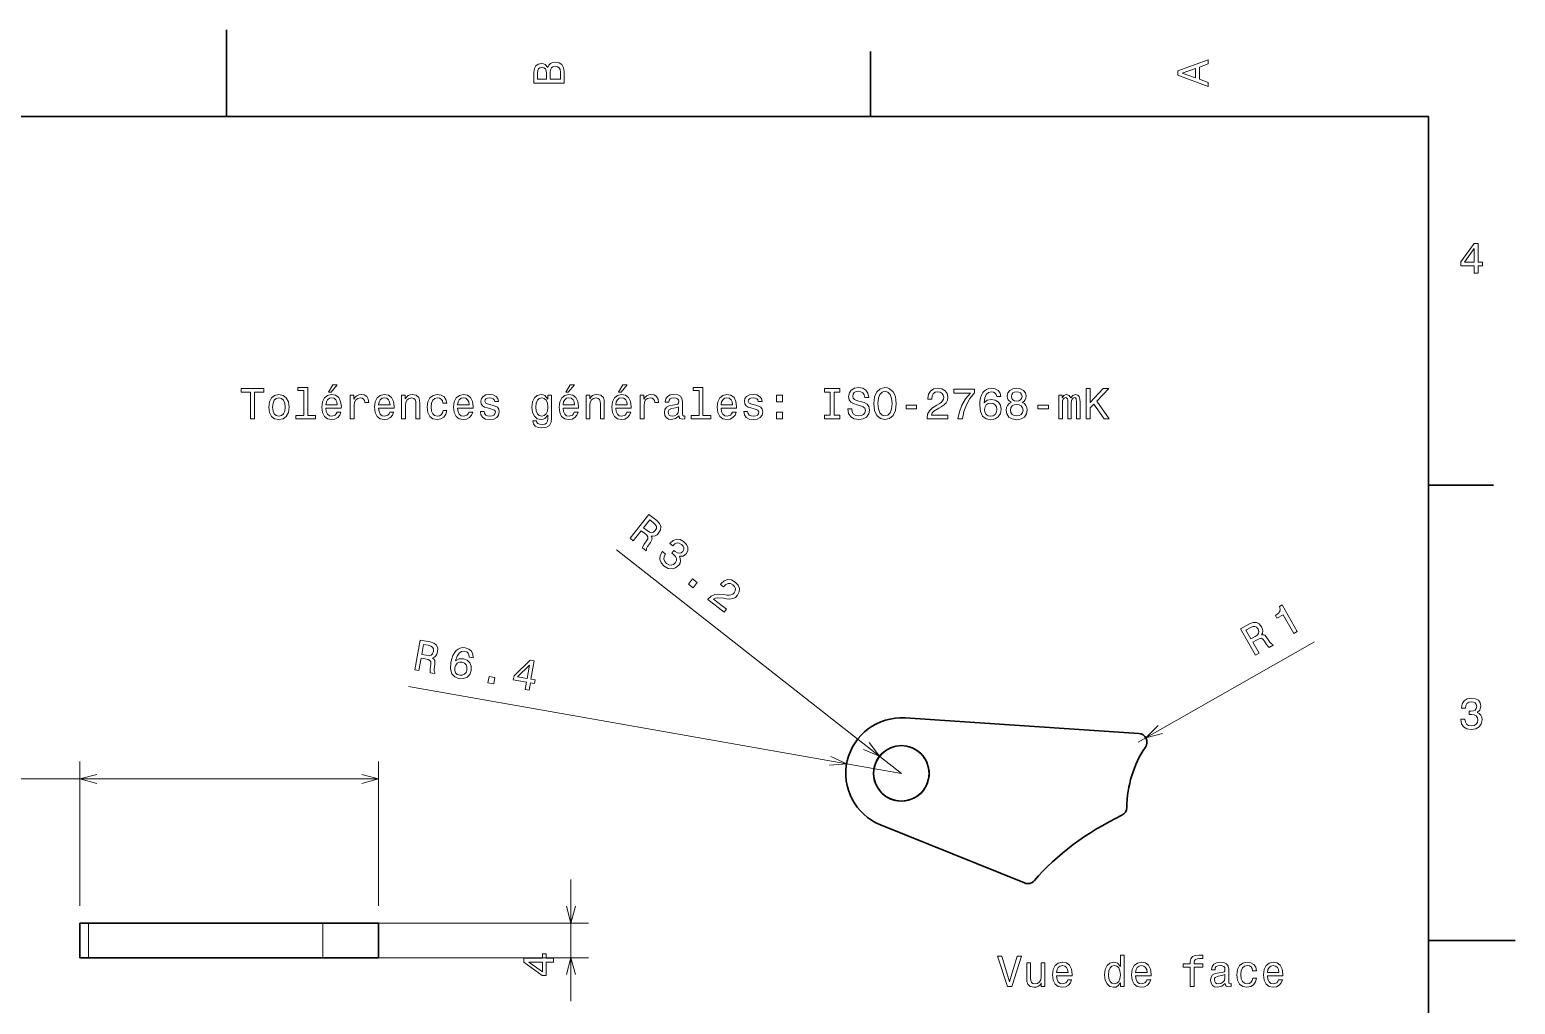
# Model space of a CAD drawing. Extents: x 0 to 297, y 0 to 210.
# Drawn here: x 125.8 to 297, y 97.6 to 210 of the extents above; entities that cross this region are included whole.
import ezdxf

# ---------------------------------------------------------------- set-up
doc = ezdxf.new("R2010")
doc.units = 0

msp = doc.modelspace()

# ---------------------------------------------------------------- linework, layer by layer
at = {"color": 7, "lineweight": 35, "ltscale": 0.25}
for p, q in [((148.5, 200), (148.5, 210)), ((287, 105), (297, 105))]:
    msp.add_line(p, q, dxfattribs=at)
at = {"color": 7, "lineweight": 35, "ltscale": 0.1875}
for p, q in [((222.699997, 200), (222.699997, 207.5)), ((287, 157.5), (294.5, 157.5))]:
    msp.add_line(p, q, dxfattribs=at)
at = {"color": 7, "lineweight": 35}
for p, q in [((287, 200), (10, 200)), ((287, 10), (287, 200)), ((226.696411, 130.651611), (253.634521, 128.862)), ((159.633057, 107.013992), (132.635498, 107.013992)), ((159.633057, 103.013992), (132.635498, 103.013992))]:
    msp.add_line(p, q, dxfattribs=at)
at = {"color": 7, "lineweight": 13}
for p, q in [((226.272095, 124.265686), (193.464844, 150.04425)), ((253.568237, 127.864197), (273.873291, 139.449158)), ((226.272095, 124.265686), (169.480347, 134.288208)), ((107.823242, 123.625061), (166.033081, 123.625061)), ((161.633057, 107.013992), (190.20813, 107.013992)), ((161.633057, 103.013992), (190.20813, 103.013992))]:
    msp.add_line(p, q, dxfattribs=at)
at = {"color": 7, "lineweight": 13, "ltscale": 0.415277}
for p, q in [((131.635498, 109.013992), (131.635498, 125.625061)), ((166.033081, 109.013992), (166.033081, 125.625061))]:
    msp.add_line(p, q, dxfattribs=at)
at = {"color": 7, "lineweight": 35, "ltscale": 0.447144}
msp.add_line((240.455444, 111.628784), (223.873413, 118.332214), dxfattribs=at)
at = {"color": 7, "lineweight": 13, "ltscale": 0.35}
msp.add_line((188.20813, 98.013992), (188.20813, 112.013992), dxfattribs=at)
at = {"color": 7, "lineweight": 35, "ltscale": 0.025}
for p, q in [((131.635498, 107.013992), (132.635498, 107.013992)), ((131.635498, 103.013992), (132.635498, 103.013992))]:
    msp.add_line(p, q, dxfattribs=at)
at = {"color": 7, "lineweight": 35, "ltscale": 0.1}
for p, q in [((131.635498, 103.013992), (131.635498, 107.013992)), ((166.033081, 107.013992), (166.033081, 103.013992))]:
    msp.add_line(p, q, dxfattribs=at)
at = {"color": 7, "lineweight": 13, "ltscale": 0.1}
for p, q in [((132.635498, 103.013992), (132.635498, 107.013992)), ((159.633057, 103.013992), (159.633057, 107.013992))]:
    msp.add_line(p, q, dxfattribs=at)
at = {"color": 7, "lineweight": 35, "ltscale": 0.160001}
for p, q in [((159.633057, 107.013992), (166.033081, 107.013992)), ((159.633057, 103.013992), (166.033081, 103.013992))]:
    msp.add_line(p, q, dxfattribs=at)
at = {"color": 7, "lineweight": 35, "ltscale": 0.184344}
for p, q in [((154.533081, 103.013992), (161.90686, 103.013992)), ((157.359253, 103.013992), (164.733032, 103.013992))]:
    msp.add_line(p, q, dxfattribs=at)
at = {"color": 7, "lineweight": 13}
for points in [[(185.542007, 205.630417), (185.249496, 205.983429), (185.052811, 206.074219), (184.81073, 206.104477), (184.432495, 206.03891), (184.160156, 205.842224), (183.993729, 205.524506), (183.933212, 205.080704), (183.933212, 203.835022), (187.433212, 203.835022), (187.433212, 205.151306), (187.36261, 205.620331), (187.155838, 205.968307), (186.828018, 206.185165), (186.384216, 206.260818), (186.08667, 206.215424), (185.839554, 206.094391), (185.65799, 205.897705)], [(185.385666, 204.984879), (185.385666, 204.298996), (184.351807, 204.298996), (184.351807, 205.025223), (184.382065, 205.297562), (184.472839, 205.489197), (184.629181, 205.605194), (184.86116, 205.645538), (185.093155, 205.600143), (185.254532, 205.479111), (185.355408, 205.272339)], [(187.014618, 205.095825), (187.014618, 204.298996), (185.809296, 204.298996), (185.809296, 205.050446), (185.844589, 205.368164), (185.9505, 205.595108), (186.132065, 205.731277), (186.394302, 205.776657), (186.671692, 205.731277), (186.863327, 205.605194), (186.979324, 205.393372)], [(261.633209, 203.466858), (261.633209, 203.930847), (260.604401, 204.298996), (260.604401, 205.695969), (261.633209, 206.064133), (261.633209, 206.538193), (258.128174, 205.257217), (258.128174, 204.742798)], [(260.17572, 204.460388), (258.632477, 205), (260.17572, 205.539627)], [(292.277374, 181.916794), (292.731262, 181.916794), (292.731262, 182.784225), (293.23056, 182.784225), (293.23056, 183.187683), (292.731262, 183.187683), (292.731262, 185.341141), (292.272339, 185.341141), (290.739197, 183.228027), (290.739197, 182.784225), (292.277374, 182.784225)], [(291.162842, 183.187683), (292.277374, 184.756134), (292.277374, 183.187683)], [(151.286026, 165.143372), (151.75, 165.143372), (151.75, 168.219742), (152.809082, 168.219742), (152.809082, 168.643372), (150.221909, 168.643372), (150.221909, 168.219742), (151.286026, 168.219742)], [(153.378967, 166.494949), (153.459656, 165.879684), (153.69165, 165.425797), (154.059799, 165.143372), (154.554031, 165.047546), (155.043228, 165.143372), (155.411377, 165.420746), (155.643372, 165.874634), (155.729111, 166.494949), (155.643372, 167.110229), (155.411377, 167.569168), (155.043228, 167.846542), (154.554031, 167.947403), (154.059799, 167.846542), (153.69165, 167.564117), (153.459656, 167.110229)], [(157.42868, 168.391205), (157.42868, 165.516571), (156.515854, 165.516571), (156.515854, 165.143372), (158.780258, 165.143372), (158.780258, 165.516571), (157.872482, 165.516571), (157.872482, 168.764404), (156.732712, 168.764404), (156.732712, 168.391205)], [(159.970459, 166.368881), (161.745682, 166.368881), (161.750717, 166.575653), (161.670029, 167.155624), (161.44812, 167.58934), (161.095108, 167.851578), (160.626083, 167.947403), (160.167145, 167.846542), (159.814117, 167.564117), (159.587173, 167.105194), (159.506485, 166.5), (159.582138, 165.879684), (159.809082, 165.425797), (160.157059, 165.143372), (160.610947, 165.047546), (161.004318, 165.113113), (161.327087, 165.284576), (161.564117, 165.556915), (161.700287, 165.920029), (161.261536, 165.920029), (161.170746, 165.718292), (161.039627, 165.567001), (160.666428, 165.445969), (160.378967, 165.501434), (160.162109, 165.677948), (160.020889, 165.965424), (159.970459, 166.353745)], [(160.278091, 168.219742), (160.575653, 168.219742), (161.276657, 169.077087), (160.782425, 169.077087)], [(162.784576, 165.143372), (163.228394, 165.143372), (163.228394, 166.691635), (163.273773, 167.064835), (163.409943, 167.332138), (163.631851, 167.493515), (163.929398, 167.548996), (164.151291, 167.513687), (164.317719, 167.412827), (164.418594, 167.241348), (164.453888, 167.009369), (164.90274, 167.009369), (164.842224, 167.417862), (164.675797, 167.710373), (164.398422, 167.886887), (164.020172, 167.947403), (163.76297, 167.907059), (163.541061, 167.806198), (163.344376, 167.63472), (163.188034, 167.40274), (163.188034, 167.851578), (162.784576, 167.851578)], [(166.042511, 166.368881), (167.817719, 166.368881), (167.822769, 166.575653), (167.742081, 167.155624), (167.520172, 167.58934), (167.167145, 167.851578), (166.69812, 167.947403), (166.239197, 167.846542), (165.886169, 167.564117), (165.659225, 167.105194), (165.578537, 166.5), (165.654175, 165.879684), (165.881119, 165.425797), (166.229111, 165.143372), (166.682999, 165.047546), (167.07637, 165.113113), (167.399139, 165.284576), (167.636169, 165.556915), (167.772339, 165.920029), (167.333572, 165.920029), (167.242798, 165.718292), (167.111664, 165.567001), (166.73848, 165.445969), (166.451004, 165.501434), (166.234146, 165.677948), (166.092941, 165.965424), (166.042511, 166.353745)], [(168.690201, 165.143372), (169.134003, 165.143372), (169.134003, 166.706772), (169.179398, 167.064835), (169.325653, 167.327087), (169.552597, 167.48848), (169.855194, 167.548996), (170.09726, 167.498566), (170.248566, 167.362396), (170.324203, 167.135452), (170.349426, 166.832855), (170.349426, 165.143372), (170.793228, 165.143372), (170.793228, 166.92363), (170.773056, 167.281708), (170.682281, 167.579254), (170.384735, 167.851578), (169.920746, 167.947403), (169.663544, 167.912109), (169.446686, 167.816284), (169.260086, 167.654892), (169.113831, 167.438034), (169.113831, 167.851578), (168.690201, 167.851578)], [(173.451004, 166.953888), (173.889771, 166.953888), (173.798996, 167.357346), (173.582138, 167.675079), (173.244232, 167.871765), (172.805481, 167.947403), (172.32132, 167.846542), (171.953171, 167.564117), (171.721191, 167.105194), (171.640488, 166.489914), (171.716141, 165.879684), (171.943085, 165.425797), (172.301147, 165.143372), (172.790344, 165.047546), (173.22406, 165.123199), (173.561966, 165.335007), (173.793945, 165.667862), (173.894806, 166.111664), (173.471191, 166.111664), (173.395538, 165.829254), (173.254318, 165.617432), (173.052597, 165.486313), (172.805481, 165.445969), (172.497833, 165.51152), (172.27594, 165.713257), (172.139771, 166.041061), (172.094376, 166.505035), (172.139771, 166.958939), (172.280975, 167.286743), (172.507935, 167.48848), (172.805481, 167.559082), (173.067719, 167.513687), (173.264404, 167.39769), (173.395538, 167.206055)], [(175.150574, 166.368881), (176.925797, 166.368881), (176.930832, 166.575653), (176.850143, 167.155624), (176.628235, 167.58934), (176.275223, 167.851578), (175.806198, 167.947403), (175.34726, 167.846542), (174.994232, 167.564117), (174.767288, 167.105194), (174.6866, 166.5), (174.762253, 165.879684), (174.989197, 165.425797), (175.337173, 165.143372), (175.791061, 165.047546), (176.184433, 165.113113), (176.507202, 165.284576), (176.744232, 165.556915), (176.880402, 165.920029), (176.44165, 165.920029), (176.350861, 165.718292), (176.219742, 165.567001), (175.846542, 165.445969), (175.559082, 165.501434), (175.342224, 165.677948), (175.201004, 165.965424), (175.150574, 166.353745)], [(179.124634, 166.721909), (178.695969, 166.822769), (178.378235, 166.938766), (178.272339, 167.175797), (178.302597, 167.342224), (178.408508, 167.463257), (178.579971, 167.53891), (178.827087, 167.569168), (179.064117, 167.53891), (179.250717, 167.44812), (179.371765, 167.311966), (179.422195, 167.130402), (179.855911, 167.130402), (179.855911, 167.140488), (179.780258, 167.468292), (179.573486, 167.72551), (179.250717, 167.886887), (178.827087, 167.947403), (178.398407, 167.886887), (178.085739, 167.720459), (177.889053, 167.473343), (177.828522, 167.16066), (177.873917, 166.858063), (178.015137, 166.646255), (178.247116, 166.494949), (178.585022, 166.389053), (179.079254, 166.268005), (179.381836, 166.141937), (179.46254, 166.041061), (179.492798, 165.889771), (179.447403, 165.703171), (179.32637, 165.561966), (179.129684, 165.471176), (178.867432, 165.440918), (178.590057, 165.471176), (178.388336, 165.577087), (178.252167, 165.748566), (178.196686, 165.985596), (177.768005, 165.985596), (177.838623, 165.582138), (178.045395, 165.289627), (178.373199, 165.113113), (178.827087, 165.047546), (179.301147, 165.113113), (179.649139, 165.289627), (179.860947, 165.572052), (179.9366, 165.940201), (179.881119, 166.257919), (179.724777, 166.474777), (179.467575, 166.615997)], [(185.978394, 165.264404), (185.978394, 167.851578), (185.554749, 167.851578), (185.554749, 167.412827), (185.206772, 167.811234), (184.994949, 167.912109), (184.757919, 167.947403), (184.329254, 167.846542), (183.996399, 167.564117), (183.779541, 167.110229), (183.703888, 166.5), (183.779541, 165.88472), (183.996399, 165.430832), (184.329254, 165.143372), (184.757919, 165.047546), (185, 165.082855), (185.201721, 165.17363), (185.554749, 165.556915), (185.554749, 165.17363), (185.514404, 164.871033), (185.403458, 164.654175), (185.191635, 164.528091), (184.873917, 164.482712), (184.596542, 164.51297), (184.399857, 164.588623), (184.283859, 164.719742), (184.248566, 164.896255), (183.819885, 164.896255), (183.819885, 164.876083), (183.885437, 164.553314), (184.087173, 164.311234), (184.409943, 164.154892), (184.848694, 164.099426), (185.373199, 164.175079), (185.721176, 164.386887), (185.917862, 164.755051)], [(187.294662, 166.368881), (189.069885, 166.368881), (189.074921, 166.575653), (188.994232, 167.155624), (188.772339, 167.58934), (188.419312, 167.851578), (187.950287, 167.947403), (187.491348, 167.846542), (187.138321, 167.564117), (186.911377, 167.105194), (186.830688, 166.5), (186.906342, 165.879684), (187.133286, 165.425797), (187.481262, 165.143372), (187.93515, 165.047546), (188.328522, 165.113113), (188.651291, 165.284576), (188.888321, 165.556915), (189.02449, 165.920029), (188.585724, 165.920029), (188.494949, 165.718292), (188.363831, 165.567001), (187.990631, 165.445969), (187.703171, 165.501434), (187.486313, 165.677948), (187.345093, 165.965424), (187.294662, 166.353745)], [(187.602295, 168.219742), (187.899857, 168.219742), (188.600861, 169.077087), (188.106628, 169.077087)], [(189.942352, 165.143372), (190.386169, 165.143372), (190.386169, 166.706772), (190.431549, 167.064835), (190.577805, 167.327087), (190.804749, 167.48848), (191.107346, 167.548996), (191.349426, 167.498566), (191.500717, 167.362396), (191.57637, 167.135452), (191.601578, 166.832855), (191.601578, 165.143372), (192.04538, 165.143372), (192.04538, 166.92363), (192.025208, 167.281708), (191.934433, 167.579254), (191.636887, 167.851578), (191.172913, 167.947403), (190.91571, 167.912109), (190.698853, 167.816284), (190.512238, 167.654892), (190.365997, 167.438034), (190.365997, 167.851578), (189.942352, 167.851578)], [(193.366714, 166.368881), (195.141922, 166.368881), (195.146973, 166.575653), (195.066284, 167.155624), (194.844376, 167.58934), (194.491348, 167.851578), (194.022339, 167.947403), (193.5634, 167.846542), (193.210373, 167.564117), (192.983429, 167.105194), (192.90274, 166.5), (192.978378, 165.879684), (193.205322, 165.425797), (193.553314, 165.143372), (194.007202, 165.047546), (194.400574, 165.113113), (194.723343, 165.284576), (194.960373, 165.556915), (195.096542, 165.920029), (194.657776, 165.920029), (194.567001, 165.718292), (194.435883, 165.567001), (194.062683, 165.445969), (193.775208, 165.501434), (193.55835, 165.677948), (193.417145, 165.965424), (193.366714, 166.353745)], [(193.674347, 168.219742), (193.971893, 168.219742), (194.672913, 169.077087), (194.178665, 169.077087)], [(196.180832, 165.143372), (196.624634, 165.143372), (196.624634, 166.691635), (196.670029, 167.064835), (196.806183, 167.332138), (197.028091, 167.493515), (197.325638, 167.548996), (197.547546, 167.513687), (197.713974, 167.412827), (197.814835, 167.241348), (197.850143, 167.009369), (198.298981, 167.009369), (198.238464, 167.417862), (198.072037, 167.710373), (197.794662, 167.886887), (197.416412, 167.947403), (197.15921, 167.907059), (196.937317, 167.806198), (196.740631, 167.63472), (196.58429, 167.40274), (196.58429, 167.851578), (196.180832, 167.851578)], [(200.65921, 165.496399), (200.65921, 165.481262), (200.684433, 165.309799), (200.760071, 165.188766), (201.077805, 165.092941), (201.324921, 165.133286), (201.324921, 165.476227), (201.219009, 165.46109), (201.077805, 165.526657), (201.052582, 165.728394), (201.052582, 167.130402), (200.992065, 167.48848), (200.815552, 167.740631), (200.507919, 167.891937), (200.074203, 167.947403), (199.650574, 167.886887), (199.337891, 167.715424), (199.141205, 167.44812), (199.075638, 167.095108), (199.075638, 167.064835), (199.47406, 167.064835), (199.509369, 167.276657), (199.620316, 167.427948), (199.801865, 167.518738), (200.059067, 167.554031), (200.306183, 167.528824), (200.482697, 167.453171), (200.588608, 167.322052), (200.623917, 167.140488), (200.603745, 166.92868), (200.523041, 166.822769), (200.32132, 166.772339), (199.943085, 166.731995), (199.509369, 166.641205), (199.201721, 166.479828), (199.020172, 166.227661), (198.964691, 165.854462), (199.015121, 165.521606), (199.171463, 165.27449), (199.42363, 165.118149), (199.771606, 165.062683), (200.240631, 165.168594)], [(202.969009, 168.391205), (202.969009, 165.516571), (202.056183, 165.516571), (202.056183, 165.143372), (204.320602, 165.143372), (204.320602, 165.516571), (203.412811, 165.516571), (203.412811, 168.764404), (202.273041, 168.764404), (202.273041, 168.391205)], [(205.510803, 166.368881), (207.286011, 166.368881), (207.291061, 166.575653), (207.210358, 167.155624), (206.988464, 167.58934), (206.635437, 167.851578), (206.166412, 167.947403), (205.707489, 167.846542), (205.354462, 167.564117), (205.127518, 167.105194), (205.046814, 166.5), (205.122467, 165.879684), (205.349411, 165.425797), (205.697403, 165.143372), (206.151291, 165.047546), (206.544662, 165.113113), (206.867432, 165.284576), (207.104462, 165.556915), (207.240631, 165.920029), (206.801865, 165.920029), (206.71109, 165.718292), (206.579956, 165.567001), (206.206757, 165.445969), (205.919296, 165.501434), (205.702438, 165.677948), (205.561234, 165.965424), (205.510803, 166.353745)], [(209.484863, 166.721909), (209.056183, 166.822769), (208.738464, 166.938766), (208.632553, 167.175797), (208.662811, 167.342224), (208.768723, 167.463257), (208.940186, 167.53891), (209.187317, 167.569168), (209.424347, 167.53891), (209.610947, 167.44812), (209.731979, 167.311966), (209.78241, 167.130402), (210.216125, 167.130402), (210.216125, 167.140488), (210.140472, 167.468292), (209.933716, 167.72551), (209.610947, 167.886887), (209.187317, 167.947403), (208.758636, 167.886887), (208.445953, 167.720459), (208.249268, 167.473343), (208.188751, 167.16066), (208.234146, 166.858063), (208.375351, 166.646255), (208.60733, 166.494949), (208.945236, 166.389053), (209.439468, 166.268005), (209.742065, 166.141937), (209.822754, 166.041061), (209.853012, 165.889771), (209.807632, 165.703171), (209.686584, 165.561966), (209.489899, 165.471176), (209.227661, 165.440918), (208.950287, 165.471176), (208.74855, 165.577087), (208.612381, 165.748566), (208.556915, 165.985596), (208.128235, 165.985596), (208.198837, 165.582138), (208.405609, 165.289627), (208.733429, 165.113113), (209.187317, 165.047546), (209.661377, 165.113113), (210.009354, 165.289627), (210.221176, 165.572052), (210.296814, 165.940201), (210.241348, 166.257919), (210.085007, 166.474777), (209.827805, 166.615997)], [(211.890472, 167.100143), (212.586441, 167.100143), (212.586441, 167.851578), (211.890472, 167.851578)], [(218.078522, 165.567001), (217.432983, 165.567001), (217.432983, 165.143372), (219.188019, 165.143372), (219.188019, 165.567001), (218.542496, 165.567001), (218.542496, 168.219742), (219.188019, 168.219742), (219.188019, 168.643372), (217.432983, 168.643372), (217.432983, 168.219742), (218.078522, 168.219742)], [(220.549713, 166.298264), (220.090759, 166.298264), (220.191635, 165.763687), (220.443787, 165.370316), (220.832123, 165.133286), (221.356628, 165.047546), (221.876068, 165.128235), (222.264404, 165.350143), (222.51152, 165.69812), (222.602295, 166.157059), (222.526642, 166.570602), (222.314835, 166.837891), (221.971893, 167.014404), (221.51297, 167.145538), (221.119598, 167.241348), (220.862381, 167.35231), (220.716125, 167.513687), (220.670746, 167.765854), (220.716125, 167.992798), (220.84726, 168.164261), (221.048981, 168.280258), (221.326355, 168.320602), (221.60878, 168.270172), (221.830688, 168.134003), (221.976929, 167.907059), (222.047546, 167.599426), (222.50647, 167.599426), (222.50647, 167.609512), (222.425781, 168.083572), (222.188751, 168.4366), (221.815552, 168.658508), (221.311234, 168.734146), (220.85733, 168.658508), (220.504303, 168.446686), (220.277374, 168.118881), (220.196686, 167.695251), (220.262238, 167.317001), (220.453888, 167.059799), (220.75647, 166.888321), (221.170013, 166.757202), (221.578522, 166.641205), (221.886169, 166.530258), (222.072754, 166.368881), (222.138321, 166.106628), (222.077805, 165.83934), (221.921463, 165.637604), (221.684433, 165.51152), (221.376801, 165.471176), (221.033844, 165.526657), (220.771606, 165.688034), (220.605179, 165.950287)], [(223.086456, 166.893372), (223.177231, 166.106628), (223.439484, 165.526657), (223.847977, 165.168594), (224.382568, 165.047546), (224.912109, 165.168594), (225.325653, 165.526657), (225.582855, 166.106628), (225.678665, 166.893372), (225.582855, 167.675079), (225.471893, 167.992798), (225.325653, 168.255035), (224.912109, 168.613113), (224.659943, 168.703888), (224.382568, 168.739197), (223.842926, 168.613113), (223.434433, 168.260086), (223.177231, 167.680115)], [(223.570602, 166.893372), (223.626068, 167.503601), (223.792511, 167.952454), (224.049713, 168.224777), (224.382568, 168.320602), (224.710358, 168.224777), (224.967575, 167.947403), (225.134003, 167.498566), (225.194519, 166.893372), (225.134003, 166.283142), (224.967575, 165.83429), (224.710358, 165.561966), (224.382568, 165.471176), (224.049713, 165.561966), (223.792511, 165.83429), (223.626068, 166.278091)], [(229.22406, 165.143372), (231.629684, 165.143372), (231.629684, 165.577087), (229.728394, 165.577087), (229.83429, 165.814117), (230.015854, 166.010803), (230.575653, 166.368881), (230.873199, 166.520172), (231.206055, 166.73703), (231.443085, 166.989197), (231.579254, 167.286743), (231.629684, 167.624634), (231.543945, 168.048264), (231.306915, 168.381119), (230.943802, 168.592941), (230.474792, 168.668594), (229.990631, 168.582855), (229.622482, 168.345825), (229.385437, 167.967575), (229.304749, 167.468292), (229.304749, 167.39769), (229.763687, 167.39769), (229.763687, 167.438034), (229.809082, 167.780975), (229.945251, 168.033142), (230.162109, 168.194519), (230.44957, 168.25), (230.742065, 168.19957), (230.958923, 168.073486), (231.100143, 167.876801), (231.150574, 167.629684), (231.115265, 167.39769), (231.019455, 167.201004), (230.858063, 167.029541), (230.636169, 166.878235), (230.338623, 166.716858), (229.844391, 166.404175), (229.496399, 166.07132), (229.289627, 165.667862), (229.22406, 165.158508)], [(232.789627, 165.143372), (233.298996, 165.143372), (233.465424, 165.97551), (233.757935, 166.752167), (234.171478, 167.473343), (234.71109, 168.149139), (234.71109, 168.567719), (232.310516, 168.567719), (232.310516, 168.108795), (234.226959, 168.108795), (233.672195, 167.427948), (233.253601, 166.716858), (232.96109, 165.960373)], [(237.73703, 167.700287), (237.64122, 168.108795), (237.419312, 168.411377), (237.076385, 168.603027), (236.632568, 168.668594), (236.335022, 168.633286), (236.07782, 168.53746), (235.850861, 168.381119), (235.659225, 168.159225), (235.507935, 167.881851), (235.396973, 167.543945), (235.326385, 167.145538), (235.306213, 166.696686), (235.386902, 165.980545), (235.634003, 165.46109), (236.032425, 165.148422), (236.577087, 165.042511), (237.066284, 165.133286), (237.439484, 165.370316), (237.681564, 165.743515), (237.767303, 166.217575), (237.681564, 166.696686), (237.449585, 167.064835), (237.091507, 167.296829), (236.647705, 167.377518), (236.168594, 167.276657), (235.810516, 166.989197), (235.886169, 167.543945), (236.047546, 167.942368), (236.294678, 168.179398), (236.637604, 168.260086), (236.889771, 168.219742), (237.081421, 168.113831), (237.207489, 167.937317), (237.273071, 167.700287)], [(238.937332, 167.029541), (238.680115, 166.888321), (238.503601, 166.691635), (238.39267, 166.444519), (238.357361, 166.146973), (238.438049, 165.69812), (238.670044, 165.350143), (239.048279, 165.128235), (239.562683, 165.042511), (240.072052, 165.128235), (240.450287, 165.350143), (240.682281, 165.69812), (240.768021, 166.146973), (240.727676, 166.444519), (240.621765, 166.691635), (240.440216, 166.888321), (240.188049, 167.029541), (240.389771, 167.150574), (240.530991, 167.317001), (240.61673, 167.518738), (240.646973, 167.765854), (240.566284, 168.123917), (240.354477, 168.411377), (240.011536, 168.597977), (239.562683, 168.668594), (239.108795, 168.597977), (238.765869, 168.411377), (238.549011, 168.123917), (238.473358, 167.765854), (238.498566, 167.518738), (238.584305, 167.317001)], [(238.952454, 167.72551), (238.992798, 167.947403), (239.113831, 168.118881), (239.305481, 168.224777), (239.562683, 168.265137), (239.81485, 168.224777), (240.0065, 168.118881), (240.127533, 167.947403), (240.172913, 167.72551), (240.127533, 167.498566), (240.0065, 167.322052), (239.81485, 167.206055), (239.562683, 167.170746), (239.305481, 167.21109), (239.113831, 167.322052), (238.992798, 167.498566)], [(244.414276, 165.143372), (244.822784, 165.143372), (244.822784, 166.953888), (244.847992, 167.226227), (244.923645, 167.422913), (245.039642, 167.53891), (245.190948, 167.58429), (245.311981, 167.543945), (245.39267, 167.443085), (245.433014, 167.271606), (245.448151, 167.044662), (245.448151, 165.143372), (245.831421, 165.143372), (245.831421, 166.953888), (245.856644, 167.221176), (245.932281, 167.417862), (246.053329, 167.53891), (246.20462, 167.58429), (246.325653, 167.543945), (246.406357, 167.443085), (246.456787, 167.044662), (246.456787, 165.143372), (246.865295, 165.143372), (246.865295, 167.014404), (246.840073, 167.40274), (246.759384, 167.700287), (246.597992, 167.881851), (246.335754, 167.947403), (246.028107, 167.846542), (245.791077, 167.554031), (245.604492, 167.841492), (245.291809, 167.947403), (245.004333, 167.846542), (244.807648, 167.564117), (244.807648, 167.851578), (244.414276, 167.851578)], [(247.576385, 165.143372), (248.040375, 165.143372), (248.040375, 166.389053), (248.453918, 166.832855), (249.628983, 165.143372), (250.193817, 165.143372), (248.781708, 167.170746), (250.153473, 168.643372), (249.538208, 168.643372), (248.040375, 167.02449), (248.040375, 168.643372), (247.576385, 168.643372)], [(153.832855, 166.5), (153.878235, 166.953888), (154.019455, 167.281708), (154.246399, 167.483429), (154.554031, 167.554031), (154.856628, 167.483429), (155.083572, 167.286743), (155.224777, 166.953888), (155.275223, 166.5), (155.224777, 166.041061), (155.083572, 165.708206), (154.856628, 165.506485), (154.554031, 165.440918), (154.246399, 165.506485), (154.019455, 165.708206), (153.878235, 166.041061)], [(159.970459, 166.742081), (160.02594, 167.090057), (160.162109, 167.34726), (160.368881, 167.503601), (160.641205, 167.559082), (160.908508, 167.503601), (161.11528, 167.34726), (161.241348, 167.090057), (161.286743, 166.742081)], [(166.042511, 166.742081), (166.097977, 167.090057), (166.234146, 167.34726), (166.440918, 167.503601), (166.713257, 167.559082), (166.980545, 167.503601), (167.187317, 167.34726), (167.3134, 167.090057), (167.358795, 166.742081)], [(175.150574, 166.742081), (175.206055, 167.090057), (175.342224, 167.34726), (175.548996, 167.503601), (175.82132, 167.559082), (176.088623, 167.503601), (176.295395, 167.34726), (176.421478, 167.090057), (176.466858, 166.742081)], [(184.162827, 166.5), (184.208206, 166.948853), (184.344376, 167.281708), (184.556198, 167.478394), (184.838623, 167.548996), (185.136169, 167.478394), (185.358063, 167.281708), (185.494232, 166.948853), (185.544662, 166.5), (185.494232, 166.041061), (185.358063, 165.713257), (185.136169, 165.51152), (184.838623, 165.445969), (184.556198, 165.51152), (184.344376, 165.713257), (184.208206, 166.046112)], [(187.294662, 166.742081), (187.350143, 167.090057), (187.486313, 167.34726), (187.693085, 167.503601), (187.965424, 167.559082), (188.232712, 167.503601), (188.439484, 167.34726), (188.565552, 167.090057), (188.610947, 166.742081)], [(193.366714, 166.742081), (193.42218, 167.090057), (193.55835, 167.34726), (193.765121, 167.503601), (194.03746, 167.559082), (194.304749, 167.503601), (194.51152, 167.34726), (194.637604, 167.090057), (194.682983, 166.742081)], [(200.60878, 166.091492), (200.548264, 165.829254), (200.386887, 165.627518), (200.144806, 165.496399), (199.84726, 165.451004), (199.655609, 165.476227), (199.51944, 165.556915), (199.433716, 165.69812), (199.408493, 165.894806), (199.428665, 166.07132), (199.509369, 166.197403), (199.832123, 166.338623), (200.240631, 166.399139), (200.60878, 166.520172)], [(205.510803, 166.742081), (205.566269, 167.090057), (205.702438, 167.34726), (205.90921, 167.503601), (206.181549, 167.559082), (206.448837, 167.503601), (206.655609, 167.34726), (206.781693, 167.090057), (206.827087, 166.742081)], [(226.80835, 166.298264), (228.028809, 166.298264), (228.028809, 166.696686), (226.80835, 166.696686)], [(237.278107, 166.21254), (237.222626, 165.894806), (237.081421, 165.65274), (236.854462, 165.491348), (236.572052, 165.440918), (236.274506, 165.491348), (236.047546, 165.64769), (235.901306, 165.889771), (235.855911, 166.207489), (235.906342, 166.520172), (236.047546, 166.757202), (236.279541, 166.908508), (236.592224, 166.963974), (236.864563, 166.908508), (237.081421, 166.762253), (237.222626, 166.525223)], [(238.841507, 166.157059), (238.886902, 166.424347), (239.033142, 166.626083), (239.260101, 166.757202), (239.562683, 166.802597), (239.860229, 166.757202), (240.087189, 166.626083), (240.233429, 166.424347), (240.283875, 166.157059), (240.233429, 165.869598), (240.087189, 165.65274), (239.860229, 165.51152), (239.562683, 165.466141), (239.260101, 165.51152), (239.033142, 165.65274), (238.886902, 165.869598)], [(241.988495, 166.298264), (243.208954, 166.298264), (243.208954, 166.696686), (241.988495, 166.696686)], [(211.890472, 165.143372), (212.586441, 165.143372), (212.586441, 165.894806), (211.890472, 165.894806)], [(195.009888, 151.373779), (195.378662, 151.083984), (196.291626, 152.245911), (196.668335, 151.94989), (196.936646, 151.719849), (197.067505, 151.527222), (197.059814, 151.321594), (196.915649, 151.056458), (196.655029, 150.684021), (196.494995, 150.431335), (196.433472, 150.255188), (196.849854, 149.927979), (196.909058, 150.003357), (196.905151, 150.186035), (197.0354, 150.417175), (197.356689, 150.883118), (197.547852, 151.265198), (197.537598, 151.440002), (197.454102, 151.627502), (197.690552, 151.60199), (197.910645, 151.653564), (198.119141, 151.771973), (198.308105, 151.96344), (198.514282, 152.340149), (198.552002, 152.7146), (198.408691, 153.070984), (198.092285, 153.402954), (197.172363, 154.125854)], [(197.724365, 153.146912), (197.94751, 152.933044), (198.058838, 152.723694), (198.056885, 152.500793), (197.921143, 152.254639), (197.700806, 152.055786), (197.484741, 152.001099), (197.246216, 152.073059), (196.980835, 152.249573), (196.556519, 152.582947), (197.276245, 153.498962)], [(198.747681, 149.835022), (198.725952, 149.807251), (198.490234, 149.376709), (198.452271, 148.944763), (198.602417, 148.531799), (198.937988, 148.158997), (199.403442, 147.902344), (199.849854, 147.833801), (200.266235, 147.955566), (200.618042, 148.256409), (200.770142, 148.515259), (200.83252, 148.77417), (200.804932, 149.033081), (200.69873, 149.289734), (201.124756, 149.301331), (201.484009, 149.570679), (201.66748, 149.926758), (201.680908, 150.294678), (201.518555, 150.659485), (201.178345, 151.010193), (200.771606, 151.227173), (200.360962, 151.2677), (199.964355, 151.13031), (199.615112, 150.808289), (199.593262, 150.780518), (199.946167, 150.503174), (200.177368, 150.732056), (200.423828, 150.833435), (200.677612, 150.813599), (200.942749, 150.669434), (201.124023, 150.475708), (201.209229, 150.273987), (201.194458, 150.067505), (201.086792, 149.857056), (200.898438, 149.690796), (200.700439, 149.634705), (200.471558, 149.686279), (200.226929, 149.840088), (200.075317, 149.965576), (199.829224, 149.652283), (200.029785, 149.507568), (200.251465, 149.275574), (200.363159, 149.033936), (200.352661, 148.792053), (200.233398, 148.558655), (200.009033, 148.362915), (199.76001, 148.282776), (199.49353, 148.319031), (199.223511, 148.473389), (199.004883, 148.709351), (198.916016, 148.97168), (198.950562, 149.25238), (199.112549, 149.54834)], [(201.731812, 146.092041), (202.279053, 145.662048), (202.743286, 146.25293), (202.196045, 146.682922)], [(203.975464, 144.329041), (205.866943, 142.842773), (206.134888, 143.183777), (204.639893, 144.358459), (204.869629, 144.479431), (205.133911, 144.521912), (205.795288, 144.457581), (206.122803, 144.3927), (206.518555, 144.357605), (206.860718, 144.409424), (207.151611, 144.559265), (207.400024, 144.793762), (207.59436, 145.179871), (207.613647, 145.588013), (207.458984, 145.978943), (207.136841, 146.328186), (206.703247, 146.559875), (206.267334, 146.600952), (205.84729, 146.450012), (205.475342, 146.1073), (205.431641, 146.051758), (205.792603, 145.76825), (205.817505, 145.799927), (206.065063, 146.041565), (206.327881, 146.155701), (206.598145, 146.148621), (206.858398, 146.014648), (207.057251, 145.79425), (207.149902, 145.561096), (207.139404, 145.319214), (207.026367, 145.09375), (206.855347, 144.933167), (206.658447, 144.837708), (206.425659, 144.802612), (206.157593, 144.82074), (205.823975, 144.877686), (205.242188, 144.937134), (204.762939, 144.890442), (204.351074, 144.700928), (203.984741, 144.340942)], [(271.484741, 140.389038), (271.883423, 140.616455), (270.136475, 143.678406), (269.838623, 143.508423), (269.912231, 143.196228), (269.856934, 142.926697), (269.676025, 142.684082), (269.363037, 142.459106), (269.540527, 142.148071), (270.250122, 142.552979)], [(267.081299, 137.876587), (267.488647, 138.109009), (266.756348, 139.392456), (267.172485, 139.629883), (267.486694, 139.791687), (267.714355, 139.840332), (267.901978, 139.755737), (268.093262, 139.522339), (268.340088, 139.140564), (268.513794, 138.897095), (268.653809, 138.773804), (269.11377, 139.036194), (269.066284, 139.119446), (268.89563, 139.184631), (268.730591, 139.392395), (268.420044, 139.86554), (268.138062, 140.186584), (267.972412, 140.243042), (267.767212, 140.236267), (267.879883, 140.44574), (267.915161, 140.669067), (267.884033, 140.906738), (267.777832, 141.153931), (267.506592, 141.486877), (267.17395, 141.662903), (266.789795, 141.664368), (266.363037, 141.496399), (265.346802, 140.916565)], [(266.46167, 141.059082), (266.743896, 141.185242), (266.979736, 141.209473), (267.185425, 141.123657), (267.362305, 140.905212), (267.463501, 140.62616), (267.432617, 140.405396), (267.276123, 140.211548), (267.012695, 140.032227), (266.543945, 139.764832), (265.966675, 140.776672)], [(170.215332, 136.189392), (170.677246, 136.107849), (170.934082, 137.563049), (171.405884, 137.479797), (171.750977, 137.403564), (171.957153, 137.29541), (172.047485, 137.110535), (172.04541, 136.808716), (171.991333, 136.357361), (171.969482, 136.059082), (171.998413, 135.874756), (172.519775, 135.782715), (172.536499, 135.877075), (172.446777, 136.036316), (172.452637, 136.301575), (172.515991, 136.863953), (172.504395, 137.291077), (172.412964, 137.440369), (172.250732, 137.566284), (172.471313, 137.655334), (172.641113, 137.804626), (172.769043, 138.007385), (172.845337, 138.265381), (172.849365, 138.694824), (172.705933, 139.042786), (172.411499, 139.289307), (171.97583, 139.4328), (170.823608, 139.636108)], [(171.772217, 139.033447), (172.069946, 138.950134), (172.266846, 138.818115), (172.370239, 138.620605), (172.366821, 138.339539), (172.266235, 138.060303), (172.10144, 137.910095), (171.8573, 137.861023), (171.540039, 137.891418), (171.008545, 137.985229), (171.21106, 139.132446)], [(176.933838, 137.600098), (176.910522, 138.019043), (176.744507, 138.355591), (176.440186, 138.603943), (176.014526, 138.745605), (175.715332, 138.762573), (175.445435, 138.712891), (175.194702, 138.598389), (174.967407, 138.413147), (174.770264, 138.166321), (174.602173, 137.852844), (174.463501, 137.472778), (174.365601, 137.034241), (174.320557, 136.315002), (174.473633, 135.760498), (174.811646, 135.383301), (175.329712, 135.184387), (175.827148, 135.188721), (176.23584, 135.3573), (176.539185, 135.682739), (176.705933, 136.134705), (176.704834, 136.621399), (176.540283, 137.024292), (176.228027, 137.315002), (175.805054, 137.471558), (175.315674, 137.455505), (174.913086, 137.234619), (175.083984, 137.767822), (175.312134, 138.132141), (175.59668, 138.322571), (175.948486, 138.342468), (176.189819, 138.258911), (176.360107, 138.121277), (176.453613, 137.925537), (176.476929, 137.680725)], [(176.223389, 136.214783), (176.113525, 135.911499), (175.932373, 135.697632), (175.680786, 135.578186), (175.393921, 135.577576), (175.109619, 135.678955), (174.91333, 135.872375), (174.811401, 136.136169), (174.821899, 136.45697), (174.925903, 136.756104), (175.106201, 136.964966), (175.360962, 137.073669), (175.678467, 137.073975), (175.937012, 136.971985), (176.125244, 136.790283), (176.223022, 136.532288)], [(182.929077, 133.945679), (183.376099, 133.86676), (183.526855, 134.721008), (184.018555, 134.634216), (184.088623, 135.031555), (183.596924, 135.118347), (183.971191, 137.239014), (183.519287, 137.318787), (181.642212, 135.504272), (181.565063, 135.0672), (183.079834, 134.799927)], [(178.634033, 134.703613), (179.319458, 134.582703), (179.449951, 135.322693), (178.764648, 135.443665)], [(182.052368, 135.39093), (183.422485, 136.741821), (183.149902, 135.197205)], [(290.729126, 130.51622), (290.729126, 130.480911), (290.809814, 129.996765), (291.046844, 129.633652), (291.420044, 129.401657), (291.914276, 129.315933), (292.438782, 129.401657), (292.832153, 129.623566), (293.08429, 129.976593), (293.175079, 130.430481), (293.134735, 130.728027), (293.023773, 130.970108), (292.842224, 131.156708), (292.600159, 131.292877), (292.927948, 131.565216), (293.043945, 131.998932), (292.968292, 132.392303), (292.751434, 132.68985), (292.398407, 132.87645), (291.914276, 132.942017), (291.460388, 132.861313), (291.112396, 132.63942), (290.885468, 132.286392), (290.809814, 131.817368), (290.809814, 131.782074), (291.258636, 131.782074), (291.299011, 132.104828), (291.430115, 132.336823), (291.641937, 132.478027), (291.939484, 132.528473), (292.201721, 132.488113), (292.393372, 132.382217), (292.509369, 132.210739), (292.554749, 131.97876), (292.509369, 131.731628), (292.388336, 131.565216), (292.176514, 131.46434), (291.889069, 131.434082), (291.692383, 131.439133), (291.692383, 131.04071), (291.939484, 131.050797), (292.257202, 131.005417), (292.494232, 130.884369), (292.635468, 130.687683), (292.685883, 130.430481), (292.630402, 130.13797), (292.484161, 129.921112), (292.252167, 129.784943), (291.944519, 129.739563), (291.626801, 129.789993), (291.394806, 129.941284), (291.248566, 130.183365), (291.193085, 130.51622)], [(186.20813, 102.517624), (186.20813, 102.971512), (185.340698, 102.971512), (185.340698, 103.470795), (184.937256, 103.470795), (184.937256, 102.971512), (182.783813, 102.971512), (182.783813, 102.512573), (184.896851, 100.979431), (185.340698, 100.979431), (185.340698, 102.517624)], [(239.615753, 103.204384), (238.73822, 100.223839), (237.835495, 103.204384), (237.356384, 103.204384), (238.486069, 99.699341), (238.990387, 99.699341), (240.094849, 103.204384)], [(251.50264, 100.117928), (251.50264, 99.699341), (251.946442, 99.699341), (251.946442, 103.320381), (251.507675, 103.320381), (251.507675, 101.994011), (251.169785, 102.377296), (250.963013, 102.468071), (250.725983, 102.503372), (250.297302, 102.402512), (249.964447, 102.120087), (249.747589, 101.666199), (249.671951, 101.055969), (249.747589, 100.44574), (249.964447, 99.986801), (250.297302, 99.699341), (250.725983, 99.603523), (250.963013, 99.638824), (251.17482, 99.729599)], [(259.561707, 101.938538), (259.561707, 99.699341), (260.005524, 99.699341), (260.005524, 101.938538), (261.01416, 101.938538), (261.01416, 102.316772), (260.005524, 102.316772), (260.005524, 102.4832), (260.040833, 102.684929), (260.15683, 102.821098), (260.353516, 102.901787), (260.635925, 102.932053), (261.01416, 102.91188), (261.01416, 103.295166), (260.535065, 103.320381), (260.101349, 103.274986), (259.798737, 103.138824), (259.617188, 102.901787), (259.561707, 102.563896), (259.561707, 102.316772), (258.749756, 102.316772), (258.749756, 101.938538)], [(184.937256, 101.403061), (183.368774, 102.517624), (184.937256, 102.517624)], [(242.818192, 102.407555), (242.37439, 102.407555), (242.37439, 100.844154), (242.323959, 100.481041), (242.177704, 100.218796), (241.95076, 100.057411), (241.653214, 100.006981), (241.416183, 100.047325), (241.264877, 100.168358), (241.179153, 100.37513), (241.158981, 100.667641), (241.158981, 102.407555), (240.715179, 102.407555), (240.715179, 100.627296), (240.730301, 100.269226), (240.826126, 99.971672), (241.118637, 99.699341), (241.587646, 99.603523), (241.839813, 99.638824), (242.056671, 99.729599), (242.243271, 99.885941), (242.394562, 100.112885), (242.394562, 99.699341), (242.818192, 99.699341)], [(244.154648, 100.924843), (245.929871, 100.924843), (245.934906, 101.131615), (245.854218, 101.711586), (245.632324, 102.145309), (245.279297, 102.407555), (244.810272, 102.503372), (244.351334, 102.402512), (243.998306, 102.120087), (243.771362, 101.661156), (243.690674, 101.055969), (243.766327, 100.435654), (243.993271, 99.981758), (244.341248, 99.699341), (244.795135, 99.603523), (245.188507, 99.669083), (245.511276, 99.840553), (245.748306, 100.112885), (245.884476, 100.475998), (245.445724, 100.475998), (245.354935, 100.274269), (245.223816, 100.122971), (244.850616, 100.001938), (244.563156, 100.057411), (244.346298, 100.233925), (244.205078, 100.521385), (244.154648, 100.909714)], [(244.154648, 101.298042), (244.210129, 101.646027), (244.346298, 101.903229), (244.55307, 102.05957), (244.825409, 102.115044), (245.092697, 102.05957), (245.299469, 101.903229), (245.425552, 101.646027), (245.470932, 101.298042)], [(250.80162, 102.104958), (251.094131, 102.034355), (251.31604, 101.837669), (251.447159, 101.509857), (251.497589, 101.055969), (251.447159, 100.597038), (251.31604, 100.269226), (251.094131, 100.067497), (250.80162, 100.001938), (250.524246, 100.067497), (250.312439, 100.269226), (250.171219, 100.602081), (250.125839, 101.055969), (250.171219, 101.504814), (250.312439, 101.832626), (250.524246, 102.034355)], [(253.262726, 100.924843), (255.037933, 100.924843), (255.042984, 101.131615), (254.962296, 101.711586), (254.740387, 102.145309), (254.38736, 102.407555), (253.918335, 102.503372), (253.459412, 102.402512), (253.106384, 102.120087), (252.87944, 101.661156), (252.798752, 101.055969), (252.87439, 100.435654), (253.101334, 99.981758), (253.449326, 99.699341), (253.903214, 99.603523), (254.296585, 99.669083), (254.619354, 99.840553), (254.856384, 100.112885), (254.992554, 100.475998), (254.553787, 100.475998), (254.463013, 100.274269), (254.331879, 100.122971), (253.958694, 100.001938), (253.671219, 100.057411), (253.454361, 100.233925), (253.313156, 100.521385), (253.262726, 100.909714)], [(253.262726, 101.298042), (253.318192, 101.646027), (253.454361, 101.903229), (253.661133, 102.05957), (253.933472, 102.115044), (254.20076, 102.05957), (254.407532, 101.903229), (254.533615, 101.646027), (254.57901, 101.298042)], [(263.591248, 100.052368), (263.591248, 100.037239), (263.616455, 99.865768), (263.692108, 99.744728), (264.009827, 99.648911), (264.256958, 99.689255), (264.256958, 100.032196), (264.151062, 100.017067), (264.009827, 100.082626), (263.984619, 100.284355), (263.984619, 101.686371), (263.924103, 102.044441), (263.747589, 102.2966), (263.439941, 102.447899), (263.006226, 102.503372), (262.582611, 102.442856), (262.269928, 102.271385), (262.073242, 102.004097), (262.00769, 101.65107), (262.00769, 101.620811), (262.406097, 101.620811), (262.441406, 101.832626), (262.552338, 101.983925), (262.733917, 102.074699), (262.991119, 102.110001), (263.23822, 102.084785), (263.414734, 102.00914), (263.52066, 101.878014), (263.555939, 101.696457), (263.535767, 101.484642), (263.455078, 101.378738), (263.253357, 101.3283), (262.875122, 101.287956), (262.441406, 101.197182), (262.133759, 101.035797), (261.952209, 100.783638), (261.896729, 100.410439), (261.947174, 100.077583), (262.103516, 99.830467), (262.355652, 99.674126), (262.703644, 99.618652), (263.172668, 99.724556)], [(263.540833, 100.647469), (263.480316, 100.385223), (263.318909, 100.183487), (263.076843, 100.052368), (262.779297, 100.006981), (262.587646, 100.032196), (262.451477, 100.112885), (262.365753, 100.254097), (262.340546, 100.450783), (262.360718, 100.627296), (262.441406, 100.753372), (262.76416, 100.894585), (263.172668, 100.955101), (263.540833, 101.076141)], [(266.743256, 101.509857), (267.182037, 101.509857), (267.091248, 101.913315), (266.87439, 102.231041), (266.536499, 102.427727), (266.097748, 102.503372), (265.613586, 102.402512), (265.245422, 102.120087), (265.013428, 101.661156), (264.932739, 101.045883), (265.008392, 100.435654), (265.235352, 99.981758), (265.593414, 99.699341), (266.082611, 99.603523), (266.516327, 99.679169), (266.854218, 99.890984), (267.086212, 100.223839), (267.187073, 100.667641), (266.763428, 100.667641), (266.687805, 100.385223), (266.54657, 100.173401), (266.344849, 100.042282), (266.097748, 100.001938), (265.7901, 100.067497), (265.568207, 100.269226), (265.432037, 100.597038), (265.386627, 101.061012), (265.432037, 101.5149), (265.573242, 101.842712), (265.800171, 102.044441), (266.097748, 102.115044), (266.359985, 102.069656), (266.556671, 101.953667), (266.687805, 101.762024)], [(268.442841, 100.924843), (270.218048, 100.924843), (270.223083, 101.131615), (270.142395, 101.711586), (269.920502, 102.145309), (269.567474, 102.407555), (269.09845, 102.503372), (268.639526, 102.402512), (268.286499, 102.120087), (268.05954, 101.661156), (267.978851, 101.055969), (268.054504, 100.435654), (268.281464, 99.981758), (268.629425, 99.699341), (269.083313, 99.603523), (269.476685, 99.669083), (269.799469, 99.840553), (270.036499, 100.112885), (270.172668, 100.475998), (269.733887, 100.475998), (269.643127, 100.274269), (269.511993, 100.122971), (269.138794, 100.001938), (268.851349, 100.057411), (268.634491, 100.233925), (268.493256, 100.521385), (268.442841, 100.909714)], [(268.442841, 101.298042), (268.498322, 101.646027), (268.634491, 101.903229), (268.841248, 102.05957), (269.113586, 102.115044), (269.38089, 102.05957), (269.587646, 101.903229), (269.713745, 101.646027), (269.759125, 101.298042)]]:
    msp.add_lwpolyline(points, close=True, dxfattribs=at)
for points in [[(255.858276, 129.766724), (254.436768, 128.359741), (256.371216, 128.867493)], [(221.917114, 127.029358), (223.755981, 126.242798), (222.556763, 127.843384)], [(217.977051, 125.203979), (219.969482, 125.377991), (218.156982, 126.223511)], [(133.567383, 124.1427), (131.635498, 123.625061), (133.567383, 123.107422)], [(164.101196, 123.107422), (166.033081, 123.625061), (164.101196, 124.1427)], [(187.690552, 108.945847), (188.20813, 107.013992), (188.72583, 108.945847)], [(188.72583, 101.082153), (188.20813, 103.013992), (187.690552, 101.082153)]]:
    msp.add_lwpolyline(points, dxfattribs=at)
at = {"color": 7, "lineweight": 35}
msp.add_circle((226.272095, 124.265686), 3.2, dxfattribs=at)
for centre, radius, start, end in [((226.272095, 124.265686), 6.4, 86.199098, 247.988572), ((253.568237, 127.864197), 1, 325.713844, 86.199098), ((226.272095, 124.265686), 3.2, 112.676558, 292.67656), ((226.272095, 124.265686), 3.2, 292.67656, 112.676558), ((251.248535, 120.334534), 1, 295.57784, 359.414572), ((240.830322, 112.555908), 1, 247.988572, 319.500369)]:
    msp.add_arc(centre, radius, start, end, dxfattribs=at)
for centre, major_axis, ratio, start_param, end_param in [((267.808716, 118.217834), (13.499756, -8.955933), 0.864176, 3.1306529302, 3.6525953562), ((258.733765, 107.26355), (20.60791, 8.591309), 0.626735, 1.6527561768, 2.2506503548)]:
    msp.add_ellipse(centre, major_axis=major_axis, ratio=ratio, start_param=start_param, end_param=end_param, dxfattribs=at)

doc.saveas('drawing.dxf')
